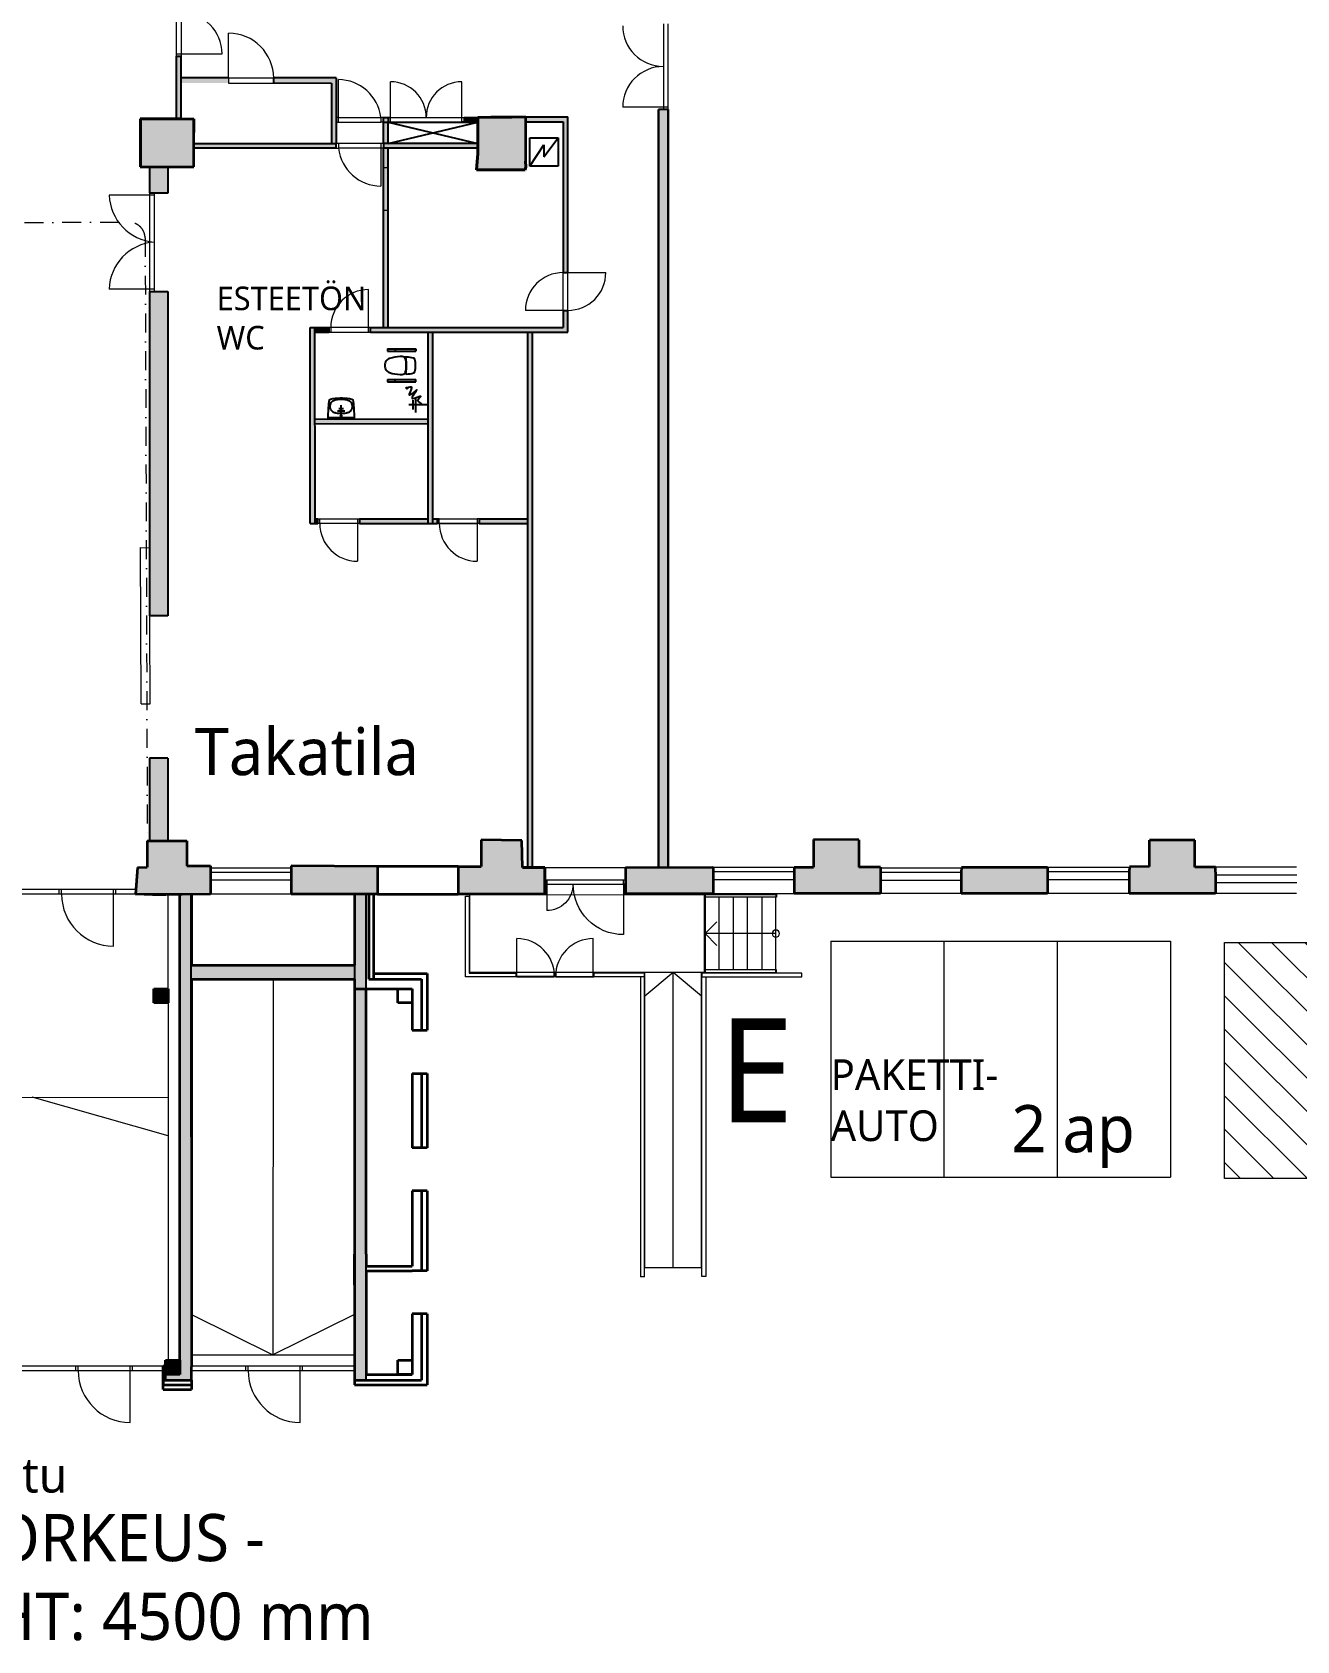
# Model space of a CAD drawing. Header units: millimetres. Extents: x -2569 to 735611, y -420503 to 265310.
# Drawn here: x 429408 to 456196, y -4399 to 29675 of the extents above; entities that cross this region are included whole.
import ezdxf

# ---------------------------------------------------------------- set-up
doc = ezdxf.new("R2010")
doc.units = ezdxf.units.MM
doc.linetypes.add('DASHDOT', pattern=[10, 5, -2.5, 0, -2.5])
for name, color, linetype, lineweight in [('02 dashed', 7, 'DASHDOT', 13), ('02 IKKUNAT', 130, 'Continuous', 13), ('02 KAIDE', 6, 'Continuous', 13), ('02 KANTAVA', 24, 'Continuous', 35), ('02 KANTAVA _väri', 2, 'Continuous', 35), ('02 OVET', 5, 'Continuous', 13), ('02 RAMPPI', 140, 'Continuous', 13), ('02 RAPUT_HISSI', 1, 'Continuous', 5), ('02 SEINALINJA', 151, 'Continuous', 13), ('02 VÄLISEINÄ', 21, 'Continuous', 25), ('02 VÄLISEINÄ _väri', 21, 'Continuous', 25), ('03 Rappukirjain', 7, 'Continuous', 18), ('10 AP1', 7, 'Continuous', 13), ('10 AP2', 7, 'DASHDOT', 9), ('AP sähköauton latauspiste', 150, 'Continuous', 15)]:
    doc.layers.add(name, color=color, linetype=linetype, lineweight=lineweight)
doc.layers.add('02 Ruudukko eheä', color=7, linetype='Continuous', lineweight=9, true_color=0x7c7887)
for name, color, linetype in [('02 SANITEETTIKALUSTEET', 7, 'Continuous'), ('02 TEKNIIKKA', 1, 'Continuous'), ('03 TEKSTIT', 7, 'Continuous')]:
    doc.layers.add(name, color=color, linetype=linetype)
doc.styles.get("Standard").update_dxf_attribs({"font": ''})
doc.styles.get('Standard').set_extended_font_data('Roboto')

# ---------------------------------------------------------------- blocks, each defined once
blk = doc.blocks.new('parkkiruutu')
h = blk.add_hatch()
h.set_pattern_fill('ANSI31', color=256, scale=4000)
h.set_pattern_definition([(45, (0, 0), (-353.553, 353.553), [])])
h.paths.add_polyline_path([(0, 0), (5000, 0), (5000, -2500), (0, -2500)])
blk.add_lwpolyline([(0, 0), (5000, 0), (5000, -2500), (0, -2500)], close=True)

msp = doc.modelspace()

# ---------------------------------------------------------------- hatches: boundary and pattern name
at = {"layer": '02 KANTAVA _väri'}
msp.add_hatch(color=256, dxfattribs=at).paths.add_polyline_path([(432105, 27839), (431693, 27839), (431693, 26824), (432835, 26824), (432835, 27839)])
h = msp.add_hatch(color=256, dxfattribs=at)
h.dxf.hatch_style = 1
h.paths.add_polyline_path([(439856, 27879), (439571, 27876), (439121, 27872), (438850, 27870), (438850, 27106), (438820, 26757), (439848, 26759), (439863, 26824), (439856, 26946)])
h = msp.add_hatch(color=256, dxfattribs=at)
h.paths.add_polyline_path([(426611, 11994), (426614, 12130), (425539, 12130), (425551, 12411), (424794, 12424), (424787, 12130), (424255, 12151), (424255, 11415), (426118, 11415), (426123, 11279), (426123, 11216), (426240, 11216), (426240, 11276), (426390, 11276), (426390, 11415), (426611, 11415)])
h.paths.add_polyline_path([(433183, 12018), (432683, 12018), (432683, 12548), (431847, 12548), (431843, 11990), (431639, 11981), (431596, 11414), (433183, 11413)])
h.paths.add_polyline_path([(397674, 12117), (397097, 12120), (397097, 12387), (396418, 12386), (396419, 12118), (395858, 12118), (395858, 11415), (397674, 11415)])
h.paths.add_polyline_path([(401216, 12110), (399404, 12112), (399404, 11415), (401216, 11415)])
h.paths.add_polyline_path([(404763, 12109), (404218, 12122), (404215, 12389), (403523, 12388), (403524, 12109), (402958, 12109), (402958, 11416), (404763, 11416)])
h.paths.add_polyline_path([(408314, 12115), (406510, 12116), (406510, 11416), (408314, 11416)])
h.paths.add_polyline_path([(411851, 12115), (411317, 12127), (411310, 12400), (410621, 12392), (410619, 12123), (410066, 12123), (410066, 11416), (411851, 11416)])
h.paths.add_polyline_path([(415413, 12121), (413602, 12123), (413602, 11416), (415413, 11416)])
h.paths.add_polyline_path([(418981, 12135), (418513, 12132), (418514, 12411), (418074, 12409), (417459, 12395), (417464, 12124), (417169, 12124), (417169, 11416), (418070, 11417), (418981, 11416)])
h.paths.add_polyline_path([(422528, 12137), (420705, 12139), (420705, 11416), (422528, 11416)])
h = msp.add_hatch(color=256, dxfattribs=at)
h.dxf.hatch_style = 1
h.paths.add_polyline_path([(439781, 12557), (438918, 12571), (438918, 12002), (438430, 12002), (438430, 11418), (440263, 11418), (440263, 11982), (439794, 11982)])
h = msp.add_hatch(color=256, dxfattribs=at)
h.dxf.hatch_style = 1
h.paths.add_polyline_path([(447377, 11988), (446919, 11988), (446919, 12569), (445957, 12575), (445957, 11991), (445551, 11991), (445551, 11429), (447377, 11430)])
h = msp.add_hatch(color=256, dxfattribs=at)
h.dxf.hatch_style = 1
h.paths.add_polyline_path([(454472, 11988), (454032, 11989), (454035, 12563), (453076, 12563), (453076, 12004), (452648, 11996), (452645, 11889), (452645, 11431), (454475, 11430), (454475, 11883)])
h = msp.add_hatch(color=256, dxfattribs=at)
h.dxf.hatch_style = 1
h.paths.add_polyline_path([(436712, 12006), (434893, 12018), (434893, 11415), (436720, 11416), (436720, 11716), (436712, 11710)])
h = msp.add_hatch(color=256, dxfattribs=at)
h.dxf.hatch_style = 1
h.paths.add_polyline_path([(443833, 11983), (442879, 11980), (442879, 11978), (442673, 11978), (442673, 11979), (441976, 11977), (441976, 11425), (443833, 11425)])
h = msp.add_hatch(color=256, dxfattribs=at)
h.dxf.hatch_style = 1
h.paths.add_polyline_path([(450916, 11985), (449090, 11979), (449087, 11883), (449087, 11431), (450916, 11432)])
h = msp.add_hatch(color=256, dxfattribs=at)
h.dxf.hatch_style = 1
h.paths.add_polyline_path([(432285, 9415), (431985, 9415), (431985, 9115), (432285, 9115)])
h = msp.add_hatch(color=256, dxfattribs=at)
h.dxf.hatch_style = 1
h.paths.add_polyline_path([(432533, 1545), (432233, 1545), (432233, 1245), (432533, 1245)])
at = {"layer": '02 VÄLISEINÄ _väri'}
h = msp.add_hatch(color=256, dxfattribs=at)
h.dxf.hatch_style = 1
h.paths.add_polyline_path([(432567, 29166), (432467, 29166), (432467, 27839), (432567, 27839)])
h = msp.add_hatch(color=256, dxfattribs=at)
h.dxf.hatch_style = 1
h.paths.add_polyline_path([(433568, 28705), (432567, 28705), (432567, 28598), (433568, 28598)])
h = msp.add_hatch(color=256, dxfattribs=at)
h.dxf.hatch_style = 1
h.paths.add_polyline_path([(435516, 28705), (434524, 28705), (434524, 28598), (435516, 28598)])
h.paths.add_polyline_path([(435516, 28705), (435516, 28598), (435749, 28598), (435749, 27316), (435849, 27316), (435849, 28705)])
h = msp.add_hatch(color=256, dxfattribs=at)
h.dxf.hatch_style = 1
h.paths.add_polyline_path([(442879, 28034), (442673, 28034), (442673, 11980), (442879, 11980)])
h = msp.add_hatch(color=256, dxfattribs=at)
h.dxf.hatch_style = 1
h.paths.add_polyline_path([(436849, 27316), (436849, 27316), (436949, 27316), (436949, 27316)])
h.paths.add_polyline_path([(436848, 27870), (436848, 27316), (436949, 27316), (436949, 27870)])
h = msp.add_hatch(color=256, dxfattribs=at)
h.dxf.hatch_style = 1
h.paths.add_polyline_path([(438559, 27770), (438559, 27870), (438850, 27870), (438850, 27770)])
h = msp.add_hatch(color=256, dxfattribs=at)
h.dxf.hatch_style = 1
h.paths.add_polyline_path([(440755, 27878), (439856, 27878), (439855, 27779), (440656, 27779), (440656, 24583), (440756, 24583), (440756, 25735)])
h = msp.add_hatch(color=256, dxfattribs=at)
h.dxf.hatch_style = 1
h.paths.add_polyline_path([(435679, 27316), (434679, 27316), (434679, 27216), (435679, 27216)])
h.paths.add_polyline_path([(434679, 27316), (433679, 27316), (433679, 27216), (434679, 27216)])
h.paths.add_polyline_path([(433679, 27316), (432835, 27316), (432835, 27216), (433679, 27216)])
h.paths.add_polyline_path([(435849, 27316), (435679, 27316), (435679, 27216), (435849, 27216)])
h = msp.add_hatch(color=256, dxfattribs=at)
h.dxf.hatch_style = 1
h.paths.add_polyline_path([(437850, 27314), (436848, 27316), (436850, 27216), (436850, 23422), (436850, 23422), (440656, 23422), (440656, 23783), (440756, 23783), (440756, 23322), (437898, 23322), (437898, 19270), (437841, 19270), (437798, 19270), (437798, 21377), (435398, 21370), (435398, 21473), (437798, 21475), (437798, 23322), (436575, 23322), (436575, 23422), (436950, 23422), (436950, 27216), (437850, 27214)])
h.paths.add_polyline_path([(438850, 27314), (437952, 27314), (437850, 27314), (437850, 27214), (437952, 27214), (438850, 27214)], flags=17)
h = msp.add_hatch(color=256, dxfattribs=at)
h.dxf.hatch_style = 1
h.paths.add_polyline_path([(432287, 26824), (431892, 26824), (431892, 26273), (432285, 26272)])
h = msp.add_hatch(color=256, dxfattribs=at)
h.dxf.hatch_style = 1
h.paths.add_polyline_path([(432278, 24182), (431892, 24182), (431892, 23718), (432268, 23718), (432268, 23716), (432278, 23716)])
h.paths.add_polyline_path([(432278, 23716), (432268, 23716), (432268, 23718), (431892, 23718), (431892, 21718), (432268, 21718), (432268, 21716), (432278, 21716)])
h.paths.add_polyline_path([(432278, 21716), (432268, 21716), (431892, 21716), (431892, 20718), (432268, 20718), (432268, 20716), (432278, 20716)])
h.paths.add_polyline_path([(432278, 20716), (432268, 20716), (431892, 20718), (431892, 18756), (431897, 17313), (432278, 17311)])
h = msp.add_hatch(color=256, dxfattribs=at)
h.dxf.hatch_style = 1
h.paths.add_polyline_path([(435299, 23422), (435299, 19270), (435399, 19270), (435399, 23422)])
h = msp.add_hatch(color=256, dxfattribs=at)
h.dxf.hatch_style = 1
h.paths.add_polyline_path([(435690, 23422), (435397, 23422), (435397, 23322), (435690, 23322)])
h = msp.add_hatch(color=256, dxfattribs=at)
h.dxf.hatch_style = 1
h.paths.add_polyline_path([(439999, 23322), (439898, 23322), (439898, 11982), (439998, 11982)])
h = msp.add_hatch(color=256, dxfattribs=at)
h.dxf.hatch_style = 1
h.paths.add_polyline_path([(435457, 19370), (435399, 19370), (435399, 19270), (435457, 19270)])
h = msp.add_hatch(color=256, dxfattribs=at)
h.dxf.hatch_style = 1
h.paths.add_polyline_path([(437990, 19370), (436342, 19368), (436342, 19268), (437990, 19270)])
h.paths.add_polyline_path([(437990, 19370), (437990, 19270)])
h = msp.add_hatch(color=256, dxfattribs=at)
h.dxf.hatch_style = 1
h.paths.add_polyline_path([(439899, 19371), (438875, 19369), (438875, 19269), (439899, 19271)])
h.paths.add_polyline_path([(439274, 19372), (439899, 19272)])
h = msp.add_hatch(color=256, dxfattribs=at)
h.dxf.hatch_style = 1
h.paths.add_polyline_path([(432278, 14297), (431892, 14295), (431892, 12548), (432278, 12548)])
h = msp.add_hatch(color=256, dxfattribs=at)
h.dxf.hatch_style = 1
h.paths.add_polyline_path([(436536, 11416), (436236, 11416), (436235, 9915), (432785, 9915), (432786, 11414), (432585, 11413), (432533, 11413), (432533, 1545), (432533, 1245), (432233, 1245), (432233, 1125), (432783, 1125), (432783, 1425), (432783, 1425), (432785, 9612), (436235, 9612), (436536, 9615)])
h = msp.add_hatch(color=256, dxfattribs=at)
h.dxf.hatch_style = 1
h.paths.add_polyline_path([(436483, 9615), (436235, 9615), (436233, 1125), (436485, 1127)])
h = msp.add_hatch(color=256, dxfattribs=at)
h.dxf.hatch_style = 1
h.paths.add_polyline_path([(432233, 1245), (432233, 1425), (432183, 1425), (432183, 1125), (432233, 1125)])

# ---------------------------------------------------------------- linework, layer by layer
at = {"layer": '02 dashed', "ltscale": 80}
for p, q in [((382839, 25574), (431444, 25650)), ((431801, 25317), (431847, 12548))]:
    msp.add_line(p, q, dxfattribs=at)
msp.add_arc((431458, 25307), 343, 1.6485, 92.2821, dxfattribs=at)
at = {"layer": '02 IKKUNAT', "linetype": 'Continuous'}
for p, q in [((433183, 11882), (434893, 11882)), ((433183, 11717), (434893, 11717)), ((445534, 11887), (443816, 11887)), ((445534, 11722), (443816, 11722)), ((449095, 11874), (447377, 11874)), ((449095, 11709), (447377, 11709)), ((452645, 11887), (450916, 11887)), ((452645, 11722), (450916, 11722)), ((456193, 11821), (454475, 11821)), ((456193, 11656), (454475, 11656))]:
    msp.add_line(p, q, dxfattribs=at)
at = {"layer": '02 KAIDE'}
for p, q in [((438586, 11375), (438666, 11375)), ((438586, 9665), (438586, 11375)), ((438666, 11375), (438666, 9745)), ((439654, 9665), (438586, 9665)), ((438666, 9745), (439654, 9745)), ((439654, 9745), (439654, 9665)), ((442376, 9745), (441314, 9745)), ((441314, 9665), (441314, 9745)), ((442376, 9665), (441314, 9665)), ((442296, 9665), (442296, 3312)), ((442376, 9745), (442366, 9745)), ((442376, 3312), (442376, 9745)), ((442376, 9745), (442376, 9665)), ((445709, 9745), (443596, 9745)), ((443596, 9745), (443596, 9665)), ((443596, 3316), (443596, 9665)), ((443596, 9665), (445709, 9665)), ((443676, 9665), (443676, 3316)), ((445709, 9665), (445709, 9745)), ((442376, 3312), (442296, 3312)), ((443676, 3316), (443596, 3316))]:
    msp.add_line(p, q, dxfattribs=at)
at = {"layer": '02 KANTAVA'}
for p, q in [((432105, 27839), (431693, 27839)), ((431693, 27839), (431693, 26824)), ((431705, 27839), (431704, 26824)), ((431705, 27839), (431704, 26824)), ((431705, 27839), (432105, 27839)), ((431705, 27839), (432105, 27839)), ((431718, 27839), (432105, 27839)), ((431718, 27839), (432105, 27839)), ((431718, 27839), (432105, 27839)), ((431718, 27839), (432105, 27839)), ((432105, 27839), (432835, 27839)), ((432555, 27839), (432105, 27839)), ((432555, 27839), (432105, 27839)), ((432555, 27839), (432105, 27839)), ((432555, 27839), (432105, 27839)), ((432555, 27839), (432105, 27839)), ((432555, 27839), (432105, 27839)), ((432555, 27839), (432105, 27839)), ((432555, 27839), (432105, 27839)), ((432555, 27839), (432835, 27839)), ((432555, 27839), (432835, 27839)), ((432555, 27839), (432835, 27839)), ((432555, 27839), (432835, 27839)), ((432555, 27839), (432835, 27839)), ((432555, 27839), (432835, 27839)), ((432555, 27839), (432835, 27839)), ((432555, 27839), (432835, 27839)), ((432835, 27839), (432835, 27548)), ((432835, 26824), (432835, 27839)), ((432835, 27839), (432835, 27548)), ((432835, 27839), (432835, 27548)), ((432835, 27839), (432835, 27548)), ((432835, 27839), (432835, 27548)), ((438850, 27870), (439121, 27873)), ((438850, 27870), (439121, 27872)), ((439121, 27872), (438850, 27870)), ((438850, 27870), (439121, 27872)), ((439121, 27872), (438850, 27870)), ((438850, 27870), (439121, 27872)), ((439121, 27872), (438850, 27870)), ((438850, 27870), (439121, 27872)), ((439121, 27872), (438850, 27870)), ((438850, 27107), (438850, 27870)), ((438850, 27106), (438850, 27870)), ((438850, 27870), (438850, 27106)), ((438850, 27106), (438850, 27870)), ((438850, 27870), (438850, 27106)), ((438850, 27106), (438850, 27870)), ((438850, 27870), (438850, 27106)), ((438850, 27106), (438850, 27870)), ((438850, 27870), (438850, 27106)), ((439121, 27873), (439571, 27877)), ((439121, 27872), (439571, 27876)), ((439571, 27876), (439121, 27872)), ((439121, 27872), (439571, 27876)), ((439571, 27876), (439121, 27872)), ((439121, 27872), (439571, 27876)), ((439571, 27876), (439121, 27872)), ((439121, 27872), (439571, 27876)), ((439571, 27876), (439121, 27872)), ((439571, 27877), (439856, 27879)), ((439571, 27876), (439856, 27879)), ((439856, 27879), (439571, 27876)), ((439571, 27876), (439856, 27879)), ((439856, 27879), (439571, 27876)), ((439571, 27876), (439856, 27879)), ((439856, 27879), (439571, 27876)), ((439571, 27876), (439856, 27879)), ((439856, 27879), (439571, 27876)), ((439856, 27879), (439856, 26947)), ((439856, 27879), (439856, 26946)), ((439856, 27879), (439856, 26946)), ((439856, 27879), (439856, 26946)), ((439856, 27879), (439856, 26946)), ((439856, 27879), (439856, 26946)), ((439856, 27879), (439856, 26946)), ((439856, 27879), (439856, 26946)), ((439856, 27879), (439856, 26946)), ((432835, 26824), (432835, 27548)), ((432835, 26824), (432835, 27548)), ((432835, 26824), (432835, 27548)), ((432835, 26824), (432835, 27548)), ((432835, 26824), (432835, 27548)), ((432835, 26824), (432835, 27548)), ((432835, 26824), (432835, 27548)), ((438820, 26757), (438850, 27107)), ((438820, 26757), (438850, 27106)), ((438850, 27106), (438820, 26757)), ((438820, 26757), (438850, 27106)), ((438850, 27106), (438820, 26757)), ((438820, 26757), (438850, 27106)), ((438850, 27106), (438820, 26757)), ((438820, 26757), (438850, 27106)), ((438850, 27106), (438820, 26757)), ((439856, 26947), (439863, 26825)), ((439856, 26946), (439863, 26824)), ((439863, 26824), (439856, 26946)), ((439856, 26946), (439863, 26824)), ((439863, 26824), (439856, 26946)), ((439856, 26946), (439863, 26824)), ((439863, 26824), (439856, 26946)), ((439856, 26946), (439863, 26824)), ((439863, 26824), (439856, 26946)), ((431693, 26824), (432835, 26824)), ((431704, 26824), (432835, 26824)), ((431704, 26824), (432835, 26824)), ((431717, 26824), (432835, 26824)), ((431717, 26824), (432835, 26824)), ((431717, 26824), (432835, 26824)), ((431717, 26824), (432835, 26824)), ((431717, 26824), (432835, 26824)), ((439848, 26760), (438820, 26757)), ((439848, 26759), (438820, 26757)), ((438820, 26757), (439848, 26759)), ((439848, 26759), (438820, 26757)), ((438820, 26757), (439848, 26759)), ((439848, 26759), (438820, 26757)), ((438820, 26757), (439848, 26759)), ((439848, 26759), (438820, 26757)), ((438820, 26757), (439848, 26759)), ((439863, 26825), (439848, 26760)), ((439863, 26824), (439848, 26759)), ((439848, 26759), (439863, 26824)), ((439863, 26824), (439848, 26759)), ((439848, 26759), (439863, 26824)), ((439863, 26824), (439848, 26759)), ((439848, 26759), (439863, 26824)), ((439863, 26824), (439848, 26759)), ((439848, 26759), (439863, 26824)), ((431847, 12549), (431843, 11990)), ((431847, 12548), (431843, 11990)), ((431847, 12548), (431843, 11990)), ((431847, 12548), (431843, 11990)), ((431847, 12548), (431843, 11990)), ((431847, 12548), (431843, 11990)), ((431847, 12548), (432683, 12548)), ((431847, 12548), (432683, 12548)), ((431847, 12548), (432683, 12548)), ((431847, 12548), (432683, 12548)), ((431847, 12548), (432683, 12548)), ((431847, 12548), (432683, 12548)), ((432683, 12548), (432683, 12018)), ((432683, 12548), (432683, 12018)), ((432683, 12548), (432683, 12018)), ((432683, 12548), (432683, 12018)), ((432683, 12548), (432683, 12018)), ((432683, 12548), (432683, 12018)), ((438918, 12571), (438918, 12002)), ((439781, 12557), (438918, 12571)), ((438918, 12571), (438918, 12002)), ((439781, 12557), (438918, 12571)), ((438918, 12571), (438918, 12002)), ((439781, 12557), (438918, 12571)), ((438918, 12571), (438918, 12002)), ((439781, 12557), (438918, 12571)), ((438918, 12571), (438918, 12002)), ((439781, 12557), (438918, 12571)), ((439794, 11982), (439781, 12557)), ((439794, 11982), (439781, 12557)), ((439794, 11982), (439781, 12557)), ((439794, 11982), (439781, 12557)), ((439794, 11982), (439781, 12557)), ((445957, 12575), (445957, 11991)), ((446919, 12569), (445957, 12575)), ((445957, 12575), (445957, 11991)), ((446919, 12569), (445957, 12575)), ((445957, 12575), (445957, 11991)), ((446919, 12569), (445957, 12575)), ((446919, 12569), (446919, 11988)), ((446919, 12569), (446919, 11988)), ((453076, 12004), (453076, 12563)), ((454035, 12563), (453076, 12563)), ((453076, 12004), (453076, 12563)), ((454035, 12563), (453076, 12563)), ((454032, 11989), (454035, 12563)), ((454032, 11989), (454035, 12563)), ((431639, 11981), (431596, 11422)), ((431639, 11981), (431596, 11413)), ((431639, 11981), (431596, 11422)), ((431639, 11981), (431596, 11422)), ((431639, 11981), (431596, 11422)), ((431639, 11981), (431596, 11422)), ((431639, 11981), (431843, 11990)), ((431639, 11981), (431843, 11990)), ((431639, 11981), (431843, 11990)), ((431639, 11981), (431843, 11990)), ((431639, 11981), (431843, 11990)), ((431639, 11981), (431843, 11990)), ((432683, 12018), (433183, 12018)), ((432683, 12018), (433183, 12018)), ((432683, 12018), (433183, 12018)), ((432683, 12018), (433183, 12018)), ((432683, 12018), (433183, 12018)), ((432683, 12018), (433183, 12018)), ((433183, 12018), (433183, 11413)), ((433183, 12018), (433183, 11413)), ((433183, 12018), (433183, 11413)), ((433183, 12018), (433183, 11413)), ((433183, 12018), (433183, 11413)), ((433183, 12018), (433183, 11413)), ((436720, 12002), (434893, 12018)), ((434893, 12018), (434893, 11414)), ((436720, 12002), (434893, 12018)), ((434893, 12018), (434893, 11415)), ((436720, 12002), (434893, 12018)), ((434893, 12018), (434893, 11414)), ((436720, 12002), (434893, 12018)), ((434893, 12018), (434893, 11415)), ((436720, 12002), (434893, 12018)), ((434893, 12018), (434893, 11414)), ((438430, 12002), (436720, 12002)), ((436720, 12002), (436720, 11415)), ((436720, 12002), (436720, 11415)), ((436720, 12002), (436720, 11415)), ((436720, 12002), (436720, 11415)), ((436720, 12002), (436720, 11415)), ((438430, 12002), (438430, 11416)), ((438430, 12002), (438918, 12002)), ((438430, 12002), (438918, 12002)), ((438430, 12002), (438430, 11417)), ((438430, 12002), (438918, 12002)), ((438430, 12002), (438918, 12002)), ((438430, 12002), (438430, 11417)), ((438430, 12002), (438918, 12002)), ((440265, 11983), (439794, 11982)), ((440265, 11983), (439794, 11982)), ((440265, 11983), (439794, 11982)), ((440265, 11983), (439794, 11982)), ((439794, 11982), (440263, 11982)), ((440263, 11982), (440263, 11418)), ((440265, 11983), (440265, 11418)), ((440265, 11983), (440265, 11418)), ((443816, 11983), (441976, 11977)), ((441976, 11977), (441976, 11419)), ((443816, 11983), (442004, 11977)), ((443833, 11983), (442004, 11977)), ((443816, 11983), (442004, 11977)), ((443833, 11983), (442004, 11977)), ((443833, 11983), (443833, 11421)), ((443833, 11983), (443833, 11421)), ((445551, 11991), (445957, 11991)), ((445551, 11991), (445551, 11428)), ((445551, 11991), (445957, 11991)), ((445551, 11991), (445551, 11428)), ((445551, 11991), (445957, 11991)), ((445551, 11991), (445551, 11428)), ((447377, 11988), (446919, 11988)), ((447377, 11988), (446919, 11988)), ((447377, 11988), (447377, 11429)), ((447377, 11988), (447377, 11429)), ((449090, 11979), (449087, 11883)), ((449090, 11979), (449087, 11883)), ((450916, 11985), (449090, 11979)), ((450916, 11985), (449090, 11979)), ((450916, 11985), (450916, 11432)), ((450916, 11985), (450916, 11432)), ((452648, 11996), (452645, 11889)), ((452648, 11996), (452645, 11889)), ((453076, 12004), (452648, 11996)), ((453076, 12004), (452648, 11996)), ((454472, 11988), (454032, 11989)), ((454472, 11988), (454032, 11989)), ((454475, 11883), (454472, 11988)), ((454475, 11883), (454472, 11988)), ((449087, 11883), (449087, 11431)), ((449087, 11883), (449087, 11431)), ((452645, 11889), (452645, 11430)), ((452645, 11889), (452645, 11430)), ((454475, 11883), (454475, 11429)), ((454475, 11883), (454475, 11429)), ((431596, 11422), (431956, 11413)), ((431596, 11422), (431956, 11413)), ((431596, 11422), (431956, 11413)), ((431596, 11422), (431956, 11413)), ((433183, 11414), (431596, 11413)), ((431956, 11413), (432239, 11413)), ((431956, 11413), (432239, 11413)), ((431956, 11413), (432239, 11413)), ((431956, 11413), (432239, 11413)), ((432585, 11413), (432239, 11413)), ((432585, 11413), (432239, 11413)), ((432585, 11413), (432239, 11413)), ((432585, 11413), (432239, 11413)), ((432533, 1545), (432533, 11413)), ((432533, 1545), (432533, 11413)), ((433183, 11414), (432585, 11413)), ((433183, 11414), (432585, 11413)), ((433183, 11414), (432585, 11413)), ((433183, 11414), (432585, 11413)), ((432786, 11415), (432785, 9915)), ((432786, 11415), (432785, 9915)), ((436720, 11416), (434893, 11415)), ((436720, 11416), (434893, 11415)), ((436720, 11416), (434893, 11415)), ((436720, 11416), (434893, 11415)), ((436720, 11416), (434893, 11415)), ((436236, 11415), (436235, 9915)), ((436236, 11415), (436235, 9915)), ((436536, 11416), (436536, 9615)), ((436536, 11416), (436536, 9615)), ((436636, 11416), (436636, 9615)), ((436720, 11415), (438430, 11416)), ((440263, 11418), (438430, 11418)), ((440265, 11418), (438430, 11417)), ((440265, 11418), (438430, 11417)), ((440265, 11418), (438430, 11417)), ((440265, 11418), (438430, 11417)), ((443816, 11425), (441976, 11425)), ((443833, 11421), (441976, 11419)), ((443833, 11421), (442004, 11419)), ((447377, 11430), (445551, 11429)), ((447377, 11430), (445551, 11429)), ((447377, 11430), (445551, 11429)), ((450916, 11432), (449087, 11431)), ((450916, 11432), (449087, 11431)), ((454475, 11430), (452645, 11431)), ((454475, 11430), (452645, 11431)), ((432785, 9915), (436235, 9915)), ((432785, 9915), (436235, 9915)), ((432785, 9615), (432783, 1405)), ((432785, 9615), (432783, 1405)), ((432785, 9615), (436235, 9615)), ((432785, 9615), (436235, 9615)), ((436235, 9615), (436233, 1667)), ((436235, 9615), (436233, 1667)), ((436536, 9615), (437656, 9615)), ((436636, 9735), (437776, 9735)), ((437656, 9615), (437656, 8533)), ((437776, 9735), (437776, 8533)), ((431985, 9415), (432285, 9415)), ((431985, 9115), (431985, 9415)), ((431985, 9415), (432285, 9415)), ((431985, 9115), (431985, 9415)), ((431985, 9415), (432285, 9415)), ((431985, 9115), (431985, 9415)), ((431985, 9415), (432285, 9415)), ((431985, 9115), (431985, 9415)), ((431985, 9415), (432285, 9415)), ((431985, 9115), (431985, 9415)), ((431985, 9415), (432285, 9415)), ((431985, 9115), (431985, 9415)), ((431985, 9415), (432285, 9415)), ((431985, 9115), (431985, 9415)), ((432285, 9415), (432285, 9115)), ((432285, 9415), (432285, 9115)), ((432285, 9415), (432285, 9115)), ((432285, 9415), (432285, 9115)), ((432285, 9415), (432285, 9115)), ((432285, 9415), (432285, 9115)), ((432285, 9415), (432285, 9115)), ((436235, 9415), (437456, 9415)), ((436483, 3793), (436483, 9415)), ((436483, 3793), (436483, 9415)), ((437156, 9415), (437456, 9415)), ((437156, 9115), (437156, 9415)), ((437156, 9415), (437456, 9415)), ((437156, 9115), (437156, 9415)), ((437456, 9415), (437456, 9115)), ((437456, 9415), (437456, 8533)), ((437456, 9415), (437456, 9115)), ((432285, 9115), (431985, 9115)), ((432285, 9115), (431985, 9115)), ((432285, 9115), (431985, 9115)), ((432285, 9115), (431985, 9115)), ((432285, 9115), (431985, 9115)), ((432285, 9115), (431985, 9115)), ((432285, 9115), (431985, 9115)), ((437456, 9115), (437156, 9115)), ((437456, 9115), (437156, 9115)), ((437456, 8533), (437776, 8533)), ((437456, 7618), (437456, 6046)), ((437456, 7618), (437776, 7618)), ((437656, 7618), (437656, 6046)), ((437776, 7618), (437776, 6046)), ((437776, 6046), (437456, 6046)), ((437776, 5131), (437456, 5131)), ((437456, 5131), (437456, 4875)), ((437656, 5131), (437656, 3440)), ((437776, 5131), (437776, 3440)), ((437456, 4875), (437456, 3540)), ((436233, 3140), (436233, 3792)), ((436233, 3140), (436233, 3792)), ((436483, 3793), (436483, 3540)), ((436483, 3793), (436483, 3540)), ((436483, 3540), (437456, 3540)), ((436483, 3540), (437456, 3540)), ((436483, 3440), (436483, 3140)), ((436483, 3440), (437456, 3440)), ((436483, 3440), (436483, 3140)), ((436483, 3440), (437456, 3440)), ((437776, 3440), (437456, 3440)), ((436483, 3140), (436483, 2225)), ((436483, 3140), (436483, 2225)), ((437456, 2525), (437456, 1243)), ((437776, 2525), (437456, 2525)), ((437656, 2525), (437656, 1125)), ((437776, 2525), (437776, 1025)), ((436233, 2225), (436233, 1245)), ((436233, 2225), (436233, 1245)), ((436483, 2225), (436483, 1245)), ((436483, 2225), (436483, 1245)), ((432183, 1125), (432183, 1425)), ((432183, 1425), (432233, 1425)), ((432183, 1425), (432233, 1425)), ((432183, 1125), (432183, 1425)), ((432183, 1425), (432233, 1425)), ((432183, 1425), (432233, 1425)), ((432233, 1545), (432533, 1545)), ((432233, 1245), (432233, 1545)), ((432233, 1545), (432533, 1545)), ((432233, 1245), (432233, 1545)), ((432233, 1545), (432533, 1545)), ((432233, 1245), (432233, 1545)), ((432233, 1545), (432533, 1545)), ((432233, 1245), (432233, 1545)), ((432533, 1545), (432533, 1245)), ((432533, 1545), (432533, 1245)), ((432533, 1545), (432533, 1245)), ((432533, 1545), (432533, 1245)), ((432783, 1125), (432783, 1405)), ((432783, 1125), (432783, 1405)), ((437156, 1545), (437456, 1545)), ((437156, 1245), (437156, 1545)), ((437156, 1545), (437456, 1545)), ((437156, 1245), (437156, 1545)), ((437456, 1545), (437456, 1245)), ((437456, 1545), (437456, 1245)), ((432183, 1125), (432783, 1125)), ((432183, 1125), (432783, 1125)), ((432183, 1125), (432183, 1025)), ((432183, 925), (432183, 1125)), ((432183, 1025), (432783, 1025)), ((432533, 1245), (432233, 1245)), ((432233, 1125), (432233, 1245)), ((432533, 1245), (432233, 1245)), ((432533, 1245), (432233, 1245)), ((432233, 1125), (432233, 1245)), ((432533, 1245), (432233, 1245)), ((432783, 1125), (432783, 1025)), ((432783, 1025), (432783, 925)), ((436233, 1245), (436233, 1025)), ((436233, 1125), (437656, 1125)), ((436233, 1025), (437776, 1025)), ((436483, 1243), (437456, 1243)), ((437456, 1245), (437156, 1245)), ((437456, 1245), (437156, 1245)), ((432183, 925), (432783, 925))]:
    msp.add_line(p, q, dxfattribs=at)
at = {"layer": '02 OVET'}
for p, q in [((432467, 29166), (432467, 30986)), ((432567, 30986), (432567, 29166)), ((433568, 28697), (433568, 29653)), ((442779, 29854), (442779, 28034)), ((442879, 28034), (442879, 29854)), ((432467, 29218), (432567, 29218)), ((432567, 29166), (432467, 29166)), ((432567, 29218), (433430, 29218)), ((433568, 28705), (434524, 28705)), ((433568, 28697), (433568, 28598)), ((434524, 28699), (434524, 28598)), ((435894, 27770), (435894, 28670)), ((436999, 27870), (436999, 28625)), ((438509, 27870), (438509, 28625)), ((433568, 28598), (434524, 28598)), ((442779, 28086), (441916, 28086)), ((442879, 28086), (442779, 28086)), ((442779, 28034), (442879, 28034)), ((435894, 27870), (435849, 27870)), ((435894, 27870), (436794, 27870)), ((435894, 27770), (436794, 27770)), ((436848, 27870), (436794, 27870)), ((436848, 27770), (436794, 27770)), ((436949, 27870), (436999, 27870)), ((436999, 27870), (436949, 27870)), ((436949, 27778), (436999, 27778)), ((436999, 27778), (436999, 27870)), ((436999, 27870), (438509, 27870)), ((436999, 27870), (438509, 27870)), ((436999, 27778), (438509, 27778)), ((438509, 27778), (438509, 27870)), ((438509, 27870), (438559, 27870)), ((438509, 27870), (438559, 27870)), ((438559, 27778), (438509, 27778)), ((435894, 27316), (435849, 27316)), ((436794, 27316), (435894, 27316)), ((435894, 27316), (435894, 27216)), ((436794, 27316), (436794, 26416)), ((436848, 27316), (436794, 27316)), ((436794, 27216), (435894, 27216)), ((436848, 27216), (436794, 27216)), ((431892, 26223), (431892, 24182)), ((431992, 26223), (431992, 24327)), ((440655, 24583), (440756, 24583)), ((440656, 23783), (440656, 24583)), ((440756, 24583), (441559, 24583)), ((440756, 23783), (440756, 24583)), ((436533, 23422), (436533, 24223)), ((431892, 24182), (431992, 24182)), ((440656, 23783), (439856, 23783)), ((440656, 23783), (440756, 23783)), ((435732, 23422), (435690, 23422)), ((435690, 23422), (435690, 23322)), ((435690, 23322), (435732, 23322)), ((436533, 23422), (435732, 23422)), ((435732, 23422), (435732, 23322)), ((435732, 23322), (436533, 23322)), ((436575, 23422), (436533, 23422)), ((436533, 23322), (436533, 23422)), ((436533, 23322), (436575, 23322)), ((436575, 23322), (436575, 23422)), ((435457, 19370), (435499, 19370)), ((435457, 19270), (435457, 19370)), ((435499, 19270), (435457, 19270)), ((435499, 19370), (436300, 19370)), ((435499, 19270), (435499, 19370)), ((436300, 19270), (435499, 19270)), ((436300, 19370), (436342, 19370)), ((436300, 19370), (436300, 19270)), ((436342, 19270), (436300, 19270)), ((436300, 19270), (436300, 18469)), ((436342, 19370), (436342, 19270)), ((437990, 19270), (437990, 19370)), ((438032, 19370), (437990, 19370)), ((438032, 19270), (437990, 19270)), ((438032, 19370), (438833, 19370)), ((438032, 19270), (438032, 19370)), ((438833, 19270), (438032, 19270)), ((438833, 19370), (438833, 19270)), ((438875, 19370), (438833, 19370)), ((438875, 19270), (438833, 19270)), ((438833, 19270), (438833, 18469)), ((438875, 19370), (438875, 19270)), ((440266, 11722), (440306, 11722)), ((440266, 11630), (440266, 11722)), ((440306, 11630), (440266, 11630)), ((440306, 11722), (440306, 11630)), ((440306, 11722), (441936, 11722)), ((440306, 11722), (440306, 11630)), ((440306, 11630), (441936, 11630)), ((440306, 11630), (440306, 11070)), ((441936, 11630), (441936, 11722)), ((441936, 11722), (441976, 11722)), ((441936, 11630), (441936, 11722)), ((441976, 11630), (441936, 11630)), ((441936, 11630), (441936, 10560)), ((441976, 11722), (441976, 11630)), ((431596, 11515), (426611, 11515)), ((431596, 11415), (426611, 11415)), ((431596, 11515), (431182, 11515)), ((431596, 11415), (431596, 11515)), ((439674, 9675), (439674, 10475)), ((441294, 9675), (441294, 10475)), ((439664, 9745), (439664, 9665)), ((439674, 9745), (439664, 9745)), ((439674, 9745), (439664, 9745)), ((439664, 9665), (439674, 9665)), ((439664, 9665), (439674, 9665)), ((439664, 9665), (439674, 9665)), ((439674, 9665), (439674, 9745)), ((440474, 9675), (439674, 9675)), ((439674, 9665), (440464, 9665)), ((440464, 9665), (440464, 9745)), ((440464, 9745), (440474, 9745)), ((440474, 9665), (440464, 9665)), ((440474, 9745), (440474, 9665)), ((440474, 9745), (440474, 9665)), ((440504, 9745), (440494, 9745)), ((440494, 9745), (440494, 9665)), ((440494, 9745), (440494, 9665)), ((440494, 9675), (441294, 9675)), ((440494, 9665), (440504, 9665)), ((440504, 9665), (440504, 9745)), ((440504, 9665), (441294, 9665)), ((441304, 9745), (441294, 9745)), ((441294, 9665), (441304, 9665)), ((441304, 9665), (441304, 9745)), ((426633, 1425), (432183, 1425)), ((430333, 1325), (430333, 1425)), ((430383, 1325), (430383, 1425)), ((431483, 225), (431483, 1425)), ((431533, 1325), (431533, 1425)), ((432183, 1325), (432183, 1425)), ((432783, 1425), (436233, 1425)), ((432783, 1325), (432783, 1425)), ((433933, 1325), (433933, 1425)), ((433983, 1325), (433983, 1425)), ((435083, 225), (435083, 1425)), ((435133, 1325), (435133, 1425)), ((426633, 1325), (432183, 1325)), ((432783, 1325), (436233, 1325))]:
    msp.add_line(p, q, dxfattribs=at)
at = {"layer": '02 OVET', "lineweight": 13}
for p, q in [((435849, 27770), (435894, 27770)), ((436794, 27870), (436794, 27770)), ((435849, 27216), (435894, 27216))]:
    msp.add_line(p, q, dxfattribs=at)
at = {"layer": '02 OVET', "ltscale": 20}
for p, q in [((436850, 26811), (436950, 26811)), ((431892, 26273), (431892, 26223)), ((431892, 26273), (431892, 26223)), ((431992, 26273), (431992, 26223)), ((431992, 26273), (431992, 26223)), ((431992, 26223), (431038, 26223)), ((431992, 26223), (431038, 26223)), ((436850, 25903), (436950, 25903)), ((440656, 24583), (440756, 24583)), ((431992, 24234), (431038, 24234)), ((431892, 24327), (431892, 24275)), ((431892, 24234), (431892, 24182)), ((431992, 24327), (431992, 24234)), ((431992, 24234), (431992, 24182)), ((440656, 23783), (440756, 23783)), ((438029, 19270), (438829, 19270)), ((431714, 15447), (431702, 18757)), ((431702, 18757), (431892, 18756)), ((431904, 15446), (431892, 18756)), ((431714, 15447), (431904, 15446))]:
    msp.add_line(p, q, dxfattribs=at)
at = {"layer": '02 OVET', "linetype": 'Continuous'}
for p, q in [((429982, 11415), (429982, 11515)), ((430032, 11415), (430032, 11515)), ((431132, 10315), (431132, 11515)), ((431182, 11415), (431182, 11515))]:
    msp.add_line(p, q, dxfattribs=at)
at = {"layer": '02 OVET'}
for centre, radius, start, end in [((432567, 29218), 863, 0, 90), ((433568, 28697), 956, 0.1278, 90), ((442779, 29812), 863, 180, 270), ((435890, 27759), 911, 6.9935, 89.7379), ((442779, 28086), 863, 90, 180), ((436799, 27328), 912, 187.0376, 269.6953), ((440656, 23783), 800, 90, 180), ((440759, 24583), 800, 269.7505, 359.9996), ((436533, 23422), 801, 90, 180), ((436300, 19270), 801, 180, 270), ((438833, 19270), 801, 180, 270), ((431132, 11415), 1100, 180, 270), ((439674, 9675), 800, 0, 90), ((441294, 9675), 800, 90, 180), ((431483, 1325), 1100, 180, 270), ((435083, 1325), 1100, 180, 270)]:
    msp.add_arc(centre, radius, start, end, dxfattribs=at)
at = {"layer": '02 OVET', "ltscale": 20}
for centre, radius, start, end in [((432076, 26263), 1038, 182.2408, 265.3417), ((432066, 24204), 1028, 94.1234, 178.2933)]:
    msp.add_arc(centre, radius, start, end, dxfattribs=at)
at = {"layer": '02 OVET'}
for centre, major_axis, start_param, end_param in [((436999, 27870), (-534, 534), 3.926991, 5.497787), ((438509, 27870), (534, 534), 0.785398, 2.356194)]:
    msp.add_ellipse(centre, major_axis=major_axis, ratio=1, start_param=start_param, end_param=end_param, dxfattribs=at)
at = {"layer": '02 OVET', "extrusion": (0, 0, -1)}
for centre, major_axis, start_param, end_param in [((440306, 11630), (-396, 396), 2.356194, 3.926991), ((441936, 11630), (-757, 757), 3.926991, 5.497787)]:
    msp.add_ellipse(centre, major_axis=major_axis, ratio=1, start_param=start_param, end_param=end_param, dxfattribs=at)
at = {"layer": '02 RAMPPI'}
for p, q in [((432285, 9415), (432285, 11413)), ((432776, 9611), (436233, 9611)), ((434510, 9615), (434508, 1661)), ((442386, 3505), (442386, 9755)), ((442986, 9755), (442386, 9255)), ((443586, 9755), (442386, 9755)), ((442986, 3505), (442986, 9755)), ((443586, 9255), (442986, 9755)), ((443586, 3505), (443586, 9755)), ((432285, 9115), (432285, 1425)), ((426585, 7115), (432284, 7113)), ((432285, 6295), (429408, 7114)), ((443596, 3499), (442376, 3500)), ((443586, 3505), (442386, 3505)), ((432783, 2516), (434508, 1661)), ((436233, 2516), (434508, 1661)), ((426585, 1426), (432285, 1425)), ((432776, 1661), (436233, 1661))]:
    msp.add_line(p, q, dxfattribs=at)
at = {"layer": '02 RAPUT_HISSI'}
for p, q in [((443645, 11410), (445176, 11410)), ((443661, 11350), (443645, 11350)), ((443661, 11410), (443661, 9755)), ((443661, 11350), (443661, 11410)), ((445176, 11350), (443661, 11350)), ((443962, 9815), (443962, 11350)), ((444262, 9815), (444262, 11350)), ((444562, 9815), (444562, 11350)), ((444860, 11350), (444860, 9815)), ((445160, 11410), (445160, 11350)), ((445160, 9815), (445160, 11350)), ((445176, 11410), (445176, 11350)), ((443660, 10582), (443910, 10832)), ((443960, 10582), (443660, 10582)), ((443910, 10332), (443660, 10582)), ((444860, 10582), (443960, 10582)), ((445160, 10582), (444860, 10582)), ((443645, 9755), (445176, 9755)), ((445176, 9815), (443661, 9815)), ((445160, 9755), (445160, 9815)), ((445176, 9755), (445176, 9815))]:
    msp.add_line(p, q, dxfattribs=at)
msp.add_lwpolyline([(438676, 11410), (443645, 11405), (443645, 9755), (438676, 9755)], close=True, dxfattribs=at)
for start, end in [(90, 270), (270, 90)]:
    msp.add_arc((445160, 10582), 75, start, end, dxfattribs=at)
at = {"layer": '02 SANITEETTIKALUSTEET'}
for p, q in [((436937, 22967), (437537, 22967)), ((436937, 22967), (436937, 22917)), ((436937, 22967), (437537, 22967)), ((436937, 22917), (437537, 22917)), ((436937, 22917), (437537, 22917)), ((437096, 22967), (437096, 22917)), ((437096, 22967), (437096, 22917)), ((437537, 22917), (437537, 22967)), ((437537, 22967), (437537, 22917)), ((437344, 22794), (437284, 22794)), ((437324, 22715), (437324, 22522)), ((436937, 22317), (437537, 22317)), ((436937, 22317), (436937, 22267)), ((436937, 22317), (437537, 22317)), ((436937, 22267), (437537, 22267)), ((436937, 22267), (437537, 22267)), ((437096, 22267), (437096, 22317)), ((437096, 22267), (437096, 22317)), ((437344, 22435), (437284, 22435)), ((437537, 22267), (437537, 22317)), ((437537, 22267), (437537, 22317)), ((437474, 21880), (437474, 21680)), ((437531, 21918), (437531, 21618)), ((437686, 21783), (437614, 21841)), ((436226, 21503), (435680, 21503)), ((435878, 21653), (436028, 21653)), ((435903, 21703), (436003, 21703)), ((435953, 21553), (435953, 21778)), ((437786, 21783), (437386, 21783))]:
    msp.add_line(p, q, dxfattribs=at)
for centre, radius in [((437347, 22136), 14.6), ((435953, 21553), 13.9)]:
    msp.add_circle(centre, radius, dxfattribs=at)
for centre, radius, start, end in [((437088, 22617), 210, 152.8821, 180.711), ((437090, 22612), 211, 179.3747, 206.9913), ((437019, 22622), 147, 105.3839, 142.3772), ((437020, 22609), 150, 218.1392, 254.2627), ((437219, 22087), 718, 91.5081, 109.512), ((437221, 22658), 149, 62.6296, 98.3072), ((437247, 22730), 73.6, 41.1436, 55.6019), ((437201, 22710), 123, 2.2435, 34.1248), ((437201, 22519), 123, 325.8752, 1.5009), ((437345, 22774), 20, 87.4071, 190.0591), ((436446, 22615), 893, 0, 10.0591), ((436446, 22615), 893, 349.9409, 0), ((437317, 22169), 626, 74.4337, 87.4071), ((437475, 22733), 40, 13.7116, 74.4337), ((436989, 22615), 540, 0, 13.7116), ((436989, 22615), 540, 346.2884, 0), ((437219, 23142), 718, 250.488, 268.4919), ((437221, 22571), 149, 261.6928, 297.0279), ((437247, 22499), 73.6, 304.3981, 318.8564), ((437345, 22455), 20, 169.9409, 272.5929), ((437317, 23060), 626, 272.5929, 285.5663), ((437475, 22496), 40, 285.5663, 346.2884), ((438218, 21562), 2545, 173.3674, 181.1711), ((435735, 21851), 45.7, 101.1992, 174.1516), ((435826, 21766), 107, 120.2513, 166.9655), ((436006, 20552), 1373, 92.9816, 101.8053), ((435849, 21736), 145, 118.977, 122.2757), ((435896, 21657), 236, 103.7793, 119.7482), ((435953, 21192), 704, 89.9928, 99.2296), ((435948, 21287), 637, 87.1436, 91.1482), ((435953, 21192), 704, 89.9928, 90.1523), ((435953, 21192), 704, 89.9928, 90.1523), ((435953, 21192), 704, 89.8477, 90.0072), ((435953, 21192), 704, 80.7704, 90.0072), ((435953, 21192), 704, 89.8477, 90.0072), ((435900, 20552), 1373, 78.1843, 86.6726), ((436010, 21657), 236, 60.2518, 76.2207), ((436057, 21736), 145, 57.7243, 61.023), ((436080, 21766), 107, 13.0345, 59.7487), ((436171, 21851), 45.7, 5.8484, 78.8008), ((433688, 21562), 2545, 358.8289, 6.6326), ((435680, 21510), 7, 176.0548, 270), ((435864, 21747), 149, 162.45, 204.6073), ((435886, 21797), 193, 215.5846, 236.5617), ((435892, 21840), 234, 241.023, 257.0807), ((435953, 22307), 704, 260.7704, 270.0072), ((435953, 22307), 704, 269.9928, 279.2296), ((436014, 21840), 234, 282.9193, 298.977), ((436021, 21797), 193, 303.4383, 324.4154), ((436042, 21747), 149, 335.3927, 17.55), ((436226, 21510), 7, 270, 3.9452)]:
    msp.add_arc(centre, radius, start, end, dxfattribs=at)
at = {"layer": '02 SANITEETTIKALUSTEET', "end_tangent": (0.110351, 0.993893)}
msp.add_spline([(437614, 21841), (437575, 21868), (437638, 21957), (437466, 21912), (437553, 22098), (437398, 21985), (437447, 22147), (437347, 22136)], degree=3, dxfattribs=at)
at = {"layer": '02 SEINALINJA'}
for p, q in [((433183, 11978), (434893, 11978)), ((433183, 11978), (434893, 11978)), ((438430, 12002), (436720, 12002)), ((438430, 12002), (436720, 12002)), ((441983, 11977), (440265, 11977)), ((445534, 11983), (443816, 11983)), ((449095, 11969), (447377, 11969)), ((452648, 11983), (450916, 11983)), ((456191, 11988), (454472, 11988)), ((434893, 11415), (433183, 11414)), ((436720, 11415), (438430, 11416)), ((445551, 11427), (443833, 11425)), ((449095, 11431), (447377, 11430)), ((452645, 11433), (450916, 11432)), ((456191, 11432), (454473, 11431)), ((436233, 9917), (436233, 9613))]:
    msp.add_line(p, q, dxfattribs=at)
at = {"layer": '02 TEKNIIKKA', "ltscale": 30}
for p, q in [((436948, 27318), (438849, 27770)), ((436948, 27770), (438850, 27318))]:
    msp.add_line(p, q, dxfattribs=at)
at = {"layer": '02 TEKNIIKKA'}
for p, q in [((436948, 27318), (436948, 27770)), ((436948, 27770), (438849, 27770)), ((438849, 27770), (438850, 27318)), ((438850, 27318), (436948, 27318)), ((439949, 27435), (440549, 27435)), ((439949, 26835), (439949, 27435)), ((439949, 26835), (440249, 27287)), ((440249, 27038), (440549, 27435)), ((440249, 27287), (440249, 27038)), ((440549, 27435), (440549, 26835)), ((440549, 26835), (439949, 26835))]:
    msp.add_line(p, q, dxfattribs=at)
at = {"layer": '02 VÄLISEINÄ'}
for p, q in [((432467, 27839), (432467, 29166)), ((432467, 29166), (432567, 29166)), ((432567, 27839), (432567, 29166)), ((433568, 28705), (432567, 28705)), ((435849, 28705), (434524, 28705)), ((435846, 28705), (434524, 28705)), ((434524, 28705), (434524, 28705)), ((434524, 28599), (434524, 28705)), ((435849, 28705), (435849, 27316)), ((434524, 28599), (435749, 28598)), ((435749, 28598), (435749, 27316)), ((442673, 28034), (442673, 11978)), ((442673, 11978), (442673, 28034)), ((442879, 28034), (442673, 28034)), ((442879, 11978), (442879, 28034)), ((442879, 28034), (442879, 11978)), ((432467, 27839), (432567, 27839)), ((436848, 27318), (436848, 27870)), ((436848, 27870), (436949, 27870)), ((436848, 27770), (436949, 27770)), ((436948, 27318), (436948, 27770)), ((436949, 27870), (436949, 27770)), ((438559, 27870), (438559, 27770)), ((438559, 27870), (438849, 27870)), ((438559, 27870), (438850, 27870)), ((438559, 27770), (438849, 27770)), ((438850, 27870), (438849, 27770)), ((439856, 27779), (439855, 27879)), ((439856, 27879), (440756, 27879)), ((439856, 27779), (440656, 27779)), ((440656, 27779), (440656, 24583)), ((440756, 24583), (440756, 27879)), ((432835, 27316), (435849, 27316)), ((432835, 27216), (432835, 27316)), ((435849, 27216), (435849, 27316)), ((436848, 27318), (436850, 27216)), ((438850, 27316), (436848, 27316)), ((438850, 27316), (438850, 27216)), ((435849, 27216), (432835, 27216)), ((438850, 27216), (436850, 27216)), ((436850, 23422), (436850, 27216)), ((436950, 23422), (436950, 27216)), ((432285, 26272), (432287, 26824)), ((440656, 24583), (440756, 24583)), ((431892, 24182), (432278, 24182)), ((440656, 23783), (440656, 23422)), ((440656, 23783), (440756, 23783)), ((440756, 23322), (440756, 23783)), ((435299, 19270), (435297, 23422)), ((435297, 23422), (435690, 23422)), ((435399, 19270), (435397, 23422)), ((435397, 23322), (435690, 23322)), ((435690, 23422), (435690, 23322)), ((436575, 23322), (436575, 23422)), ((436575, 23422), (440656, 23422)), ((436575, 23322), (440756, 23322)), ((437798, 21478), (437798, 23322)), ((437898, 19270), (437898, 23322)), ((439899, 23322), (439898, 11983)), ((439999, 23322), (439998, 11983)), ((437798, 21478), (435397, 21470)), ((437798, 19270), (437798, 21478)), ((437798, 21377), (435396, 21370)), ((435457, 19270), (435457, 19370)), ((436342, 19370), (436342, 19270)), ((437990, 19270), (437990, 19370)), ((438875, 19370), (438875, 19270)), ((439998, 11983), (439898, 11983)), ((442879, 11978), (442673, 11978)), ((432528, 11412), (432528, 1246)), ((432781, 1126), (432775, 11414)), ((436233, 11416), (436233, 1126)), ((436483, 1126), (436483, 11416)), ((432776, 9917), (436233, 9917)), ((436233, 9613), (432776, 9611)), ((432234, 1425), (432183, 1425)), ((432183, 1425), (432183, 1126)), ((432234, 1425), (432234, 1246)), ((432183, 1126), (432781, 1126)), ((432234, 1246), (432528, 1246)), ((436233, 1126), (436483, 1126))]:
    msp.add_line(p, q, dxfattribs=at)
at = {"layer": '02 VÄLISEINÄ', "ltscale": 20}
for p, q in [((431892, 26824), (431892, 26273)), ((431893, 26831), (432287, 26829)), ((431892, 26273), (432285, 26272)), ((431892, 24182), (431892, 17313)), ((432278, 24182), (432278, 17311)), ((435299, 19270), (435457, 19270)), ((435399, 19370), (435457, 19370)), ((436342, 19370), (437798, 19370)), ((436342, 19270), (437990, 19270)), ((437898, 19370), (437990, 19370)), ((438875, 19370), (439899, 19370)), ((438875, 19270), (439899, 19270)), ((432278, 17311), (431892, 17313)), ((432278, 14297), (431892, 14295)), ((431892, 14295), (431892, 12548)), ((432278, 14297), (432278, 12548)), ((432278, 12548), (431892, 12546)), ((432775, 11414), (432528, 11412)), ((436483, 11416), (436233, 11416))]:
    msp.add_line(p, q, dxfattribs=at)
at = {"layer": '10 AP1', "ltscale": 30}
for p, q in [((446322, 10420), (453522, 10420)), ((446322, 10420), (446322, 5420)), ((448722, 10420), (448722, 5420)), ((451122, 10420), (451122, 5420)), ((453522, 10420), (453522, 5420)), ((446322, 5420), (453522, 5420))]:
    msp.add_line(p, q, dxfattribs=at)

# ---------------------------------------------------------------- block references
at = {"layer": 'AP sähköauton latauspiste', "rotation": 90.00898365108897}
msp.add_blockref('parkkiruutu', (454667, 5393), dxfattribs=at)

# ---------------------------------------------------------------- texts
at = {"layer": '02 Ruudukko eheä', "insert": (422156, -1712), "char_height": 1000, "attachment_point": 1}
msp.add_mtext_dynamic_manual_height_columns('{\\C0;LOAD IN KORKEUS -\\PFREE HEIGHT: 4500 mm}', width=23763.83, gutter_width=12.5, heights=[0], dxfattribs=at)
at = {"layer": '03 Rappukirjain', "color": 7, "lineweight": 100}
msp.add_text('E', height=2200, dxfattribs=at).set_placement((443946, 6586))
at = {"layer": '03 TEKSTIT', "attachment_point": 1}
for s, width, gutter_width, heights, insert, char_height in [('\\pxt28;ESTEETÖN\\PWC', 5425.1, 5000, [2709], (433315, 24287), 500), ('\\A1;Takatila', 6472.58, 3000, [0], (432850, 14938), 1000), ('SISÄÄNKÄYNTI\\PTammasaarenkatu', 6821.71, 5000, [0], (421538, 742), 750)]:
    msp.add_mtext_dynamic_manual_height_columns(s, width=width, gutter_width=gutter_width, heights=heights, dxfattribs=dict(at, insert=insert, char_height=char_height))
at = {"layer": '10 AP2', "attachment_point": 1}
for s, width, heights, insert, char_height in [('PAKETTI-\\PAUTO', 2191.3, [1751], (446322, 7920), 650), ('2 ap', 4588.61, [1515], (450148, 6950), 1000)]:
    msp.add_mtext_dynamic_manual_height_columns(s, width=width, gutter_width=1, heights=heights, dxfattribs=dict(at, insert=insert, char_height=char_height))

doc.saveas('drawing.dxf')
